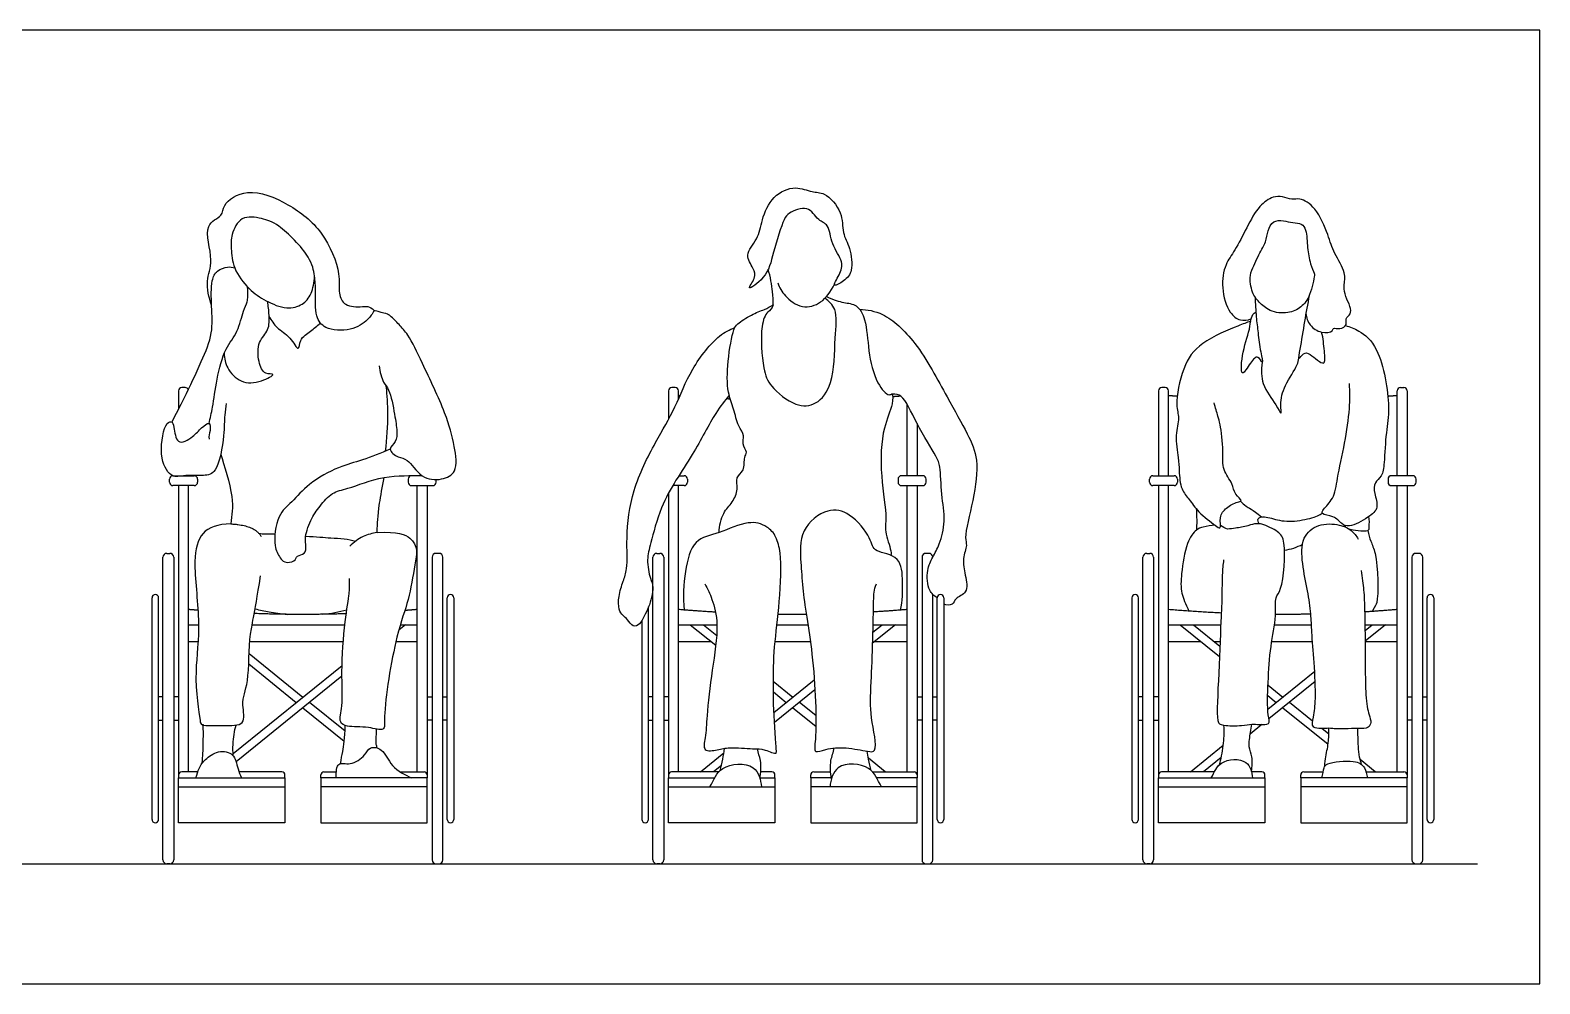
# Model space of a CAD drawing. Header units: millimetres. Extents: x 205.55 to 213.47, y 0.8 to 9.13.
# Drawn here: x 208.444 to 211.34, y 0.799 to 2.628 of the extents above; entities that cross this region are included whole.
import ezdxf

# ---------------------------------------------------------------- set-up
doc = ezdxf.new("R2010")
doc.units = ezdxf.units.MM
for name, color, linetype, true_color in [('AG-DIAGRAM', 7, 'Continuous', 0xfecc66), ('AG-PEOPLE', 7, 'Continuous', 0x66ccff), ('X-VPRT', 6, 'Continuous', 0xff00ff)]:
    doc.layers.add(name, color=color, linetype=linetype, true_color=true_color)

msp = doc.modelspace()

# ---------------------------------------------------------------- linework, layer by layer
at = {"layer": 'AG-DIAGRAM'}
msp.add_line((205.7258, 1.0294), (211.2202, 1.0294), dxfattribs=at)
at = {"layer": 'AG-PEOPLE'}
for p, q in [((210.1262, 1.7737), (210.1262, 1.9104)), ((210.1452, 1.8738), (210.1452, 1.7737)), ((208.7477, 1.7737), (208.7477, 1.7741)), ((208.7287, 1.7546), (208.7287, 1.1999)), ((208.7477, 1.2058), (208.7477, 1.7546)), ((209.1864, 1.2058), (209.1864, 1.7546)), ((209.2054, 1.7546), (209.2054, 1.1999)), ((209.6685, 1.7403), (209.6685, 1.1999)), ((209.6875, 1.2058), (209.6875, 1.7546)), ((210.1262, 1.2058), (210.1262, 1.7546)), ((210.1452, 1.7546), (210.1452, 1.1999)), ((210.6083, 1.7546), (210.6083, 1.1999)), ((210.6273, 1.2058), (210.6273, 1.7546)), ((211.066, 1.2058), (211.066, 1.7546)), ((211.085, 1.7546), (211.085, 1.1999)), ((210.9626, 1.6768), (210.9677, 1.6778)), ((209.7354, 1.4879), (209.7608, 1.4673)), ((210.0604, 1.4734), (210.0783, 1.4879)), ((210.6752, 1.4879), (210.726, 1.4468)), ((211.0043, 1.4767), (211.0181, 1.4879)), ((208.864, 1.4326), (208.967, 1.3492)), ((208.833, 1.2408), (209.0421, 1.4099)), ((210.8178, 1.3259), (210.9079, 1.3987)), ((209.8694, 1.3795), (209.9068, 1.3492)), ((209.8705, 1.3198), (209.948, 1.3825)), ((210.8184, 1.3721), (210.8466, 1.3492)), ((208.6986, 1.3493), (208.6903, 1.3493)), ((208.7287, 1.3493), (208.7193, 1.3493)), ((209.2054, 1.3493), (209.2148, 1.3493)), ((209.2355, 1.3493), (209.2438, 1.3493)), ((209.6384, 1.3493), (209.6301, 1.3493)), ((209.6685, 1.3493), (209.6591, 1.3493)), ((210.1452, 1.3493), (210.1546, 1.3493)), ((210.1753, 1.3493), (210.1836, 1.3493)), ((210.5782, 1.3493), (210.5699, 1.3493)), ((210.6083, 1.3493), (210.5989, 1.3493)), ((211.085, 1.3493), (211.0944, 1.3493)), ((211.1151, 1.3493), (211.1234, 1.3493)), ((208.6903, 1.3049), (208.6986, 1.3049)), ((208.7193, 1.3049), (208.7287, 1.3049)), ((209.2148, 1.3049), (209.2054, 1.3049)), ((209.2438, 1.3049), (209.2355, 1.3049)), ((209.6301, 1.3049), (209.6384, 1.3049)), ((209.6591, 1.3049), (209.6685, 1.3049)), ((210.1546, 1.3049), (210.1452, 1.3049)), ((210.1836, 1.3049), (210.1753, 1.3049)), ((210.5699, 1.3049), (210.5782, 1.3049)), ((210.5989, 1.3049), (210.6083, 1.3049)), ((211.0944, 1.3049), (211.085, 1.3049)), ((211.1234, 1.3049), (211.1151, 1.3049)), ((210.6694, 1.2058), (210.7324, 1.2568)), ((209.7296, 1.2058), (209.7746, 1.2422))]:
    msp.add_line(p, q, dxfattribs=at)
for points in [[(208.7477, 1.4879), (208.7663, 1.4879)], [(208.8697, 1.4879), (209.0475, 1.4879)], [(209.1637, 1.4879), (209.1511, 1.4777)], [(209.154, 1.4879), (209.1864, 1.4879)], [(209.6875, 1.4879), (209.7613, 1.4879)], [(209.7102, 1.4879), (209.759, 1.4484)], [(209.8763, 1.4879), (209.9357, 1.4879)], [(210.1035, 1.4879), (210.0598, 1.4525)], [(210.0608, 1.4879), (210.1262, 1.4879)], [(210.6273, 1.4879), (210.7276, 1.4879)], [(210.65, 1.4879), (210.7252, 1.427)], [(210.8307, 1.4879), (210.9016, 1.4879)], [(211.0041, 1.4879), (211.066, 1.4879)], [(211.0433, 1.4879), (211.0045, 1.4565)], [(208.7477, 1.456), (208.7657, 1.456)], [(208.8653, 1.456), (209.0445, 1.456)], [(209.1456, 1.456), (209.1864, 1.456)], [(209.6875, 1.456), (209.7495, 1.456)], [(209.8729, 1.456), (209.9404, 1.456)], [(210.0642, 1.456), (210.1262, 1.456)], [(210.6273, 1.456), (210.6893, 1.456)], [(210.7146, 1.456), (210.7263, 1.456)], [(210.8256, 1.456), (210.9036, 1.456)], [(211.004, 1.456), (211.066, 1.456)], [(208.8631, 1.4129), (208.9544, 1.339)], [(209.042, 1.3894), (208.8389, 1.2252)], [(209.9492, 1.3631), (209.8715, 1.3002)], [(210.9088, 1.3791), (210.8201, 1.3074)], [(209.048, 1.2837), (208.9797, 1.339)], [(209.8695, 1.359), (209.8942, 1.339)], [(209.951, 1.3135), (209.9195, 1.339)], [(210.8176, 1.3523), (210.834, 1.339)], [(210.9037, 1.303), (210.8593, 1.339)], [(208.967, 1.3288), (209.0465, 1.2645)], [(209.9068, 1.3288), (209.951, 1.2931)], [(210.8466, 1.3288), (210.9334, 1.2586)], [(210.8065, 1.2963), (210.7842, 1.2783)], [(210.935, 1.2777), (210.9215, 1.2887)], [(209.7697, 1.2179), (209.7549, 1.2058)], [(210.0841, 1.2058), (210.0518, 1.232)], [(210.7285, 1.2332), (210.6947, 1.2058)], [(211.0239, 1.2058), (210.9951, 1.2291)], [(209.8434, 1.194), (209.8725, 1.194), (209.8725, 1.1082), (209.6685, 1.1082), (209.6685, 1.194), (209.7568, 1.194)], [(209.9812, 1.194), (209.9412, 1.194), (209.9412, 1.1082), (210.1452, 1.1082), (210.1452, 1.194), (210.0677, 1.194)], [(208.7287, 1.1767), (208.9327, 1.1767)], [(209.2054, 1.1767), (209.0014, 1.1767)], [(209.6685, 1.1767), (209.8725, 1.1767)], [(210.1452, 1.1767), (209.9412, 1.1767)], [(210.6083, 1.1767), (210.8123, 1.1767)], [(211.085, 1.1767), (210.881, 1.1767)]]:
    msp.add_lwpolyline(points, dxfattribs=at)
for points in [[(208.9327, 1.194), (208.9327, 1.1082), (208.7287, 1.1082), (208.7287, 1.194)], [(209.0014, 1.194), (209.0014, 1.1082), (209.2054, 1.1082), (209.2054, 1.194)], [(210.8123, 1.194), (210.8123, 1.1082), (210.6083, 1.1082), (210.6083, 1.194)], [(210.881, 1.194), (210.881, 1.1082), (211.085, 1.1082), (211.085, 1.194)]]:
    msp.add_lwpolyline(points, close=True, dxfattribs=at)
for centre, radius, start, end in [((208.735, 1.9363), 0.00635, 90, 180), ((208.7414, 1.9363), 0.00635, 21.8432, 90), ((209.6748, 1.9363), 0.00635, 90, 180), ((209.6812, 1.9363), 0.00635, 0, 90), ((210.6146, 1.9363), 0.00635, 90, 180), ((210.621, 1.9363), 0.00635, 0, 90), ((211.0723, 1.9363), 0.00635, 90, 180), ((211.0787, 1.9363), 0.00635, 360, 90), ((208.7176, 1.7673), 0.00635, 90, 180), ((208.7588, 1.7673), 0.00635, 0, 90), ((209.1752, 1.7673), 0.00635, 90, 180), ((209.6986, 1.7673), 0.00635, 0, 90), ((210.115, 1.7673), 0.00635, 90, 180), ((210.1563, 1.7673), 0.00635, 360, 90), ((210.5972, 1.7673), 0.00635, 90, 180), ((210.6384, 1.7673), 0.00635, 0, 90), ((211.0548, 1.7673), 0.00635, 90, 180), ((211.0961, 1.7673), 0.00635, 360, 90), ((208.7176, 1.761), 0.00635, 180, 270), ((208.7588, 1.761), 0.00635, 270, 0), ((209.1752, 1.761), 0.00635, 180, 270), ((209.2165, 1.761), 0.00635, 270, 0), ((209.6986, 1.761), 0.00635, 270, 0), ((210.115, 1.761), 0.00635, 180, 270), ((210.1563, 1.761), 0.00635, 270, 0), ((210.5972, 1.761), 0.00635, 180, 270), ((210.6384, 1.761), 0.00635, 270, 0), ((211.0548, 1.761), 0.00635, 180, 270), ((211.0961, 1.761), 0.00635, 270, 0), ((208.7061, 1.6173), 0.00748, 90, 180), ((208.7118, 1.6173), 0.00748, 0, 90), ((209.2223, 1.6173), 0.00748, 90, 180), ((209.228, 1.6173), 0.00748, 0, 90), ((209.6459, 1.6173), 0.00748, 90, 180), ((209.6516, 1.6173), 0.00748, 0, 90), ((210.1621, 1.6173), 0.00748, 90, 180), ((210.1678, 1.6173), 0.00748, 0, 90), ((210.5857, 1.6173), 0.00748, 90, 180), ((210.5914, 1.6173), 0.00748, 0, 90), ((211.1019, 1.6173), 0.00748, 90, 180), ((211.1076, 1.6173), 0.00748, 0, 90), ((208.684, 1.5396), 0.00635, 90, 180), ((208.684, 1.5396), 0.00635, 0, 90), ((209.2501, 1.5396), 0.00635, 90, 180), ((209.2501, 1.5396), 0.00635, 0, 90), ((210.1899, 1.5396), 0.00635, 90, 180), ((210.1899, 1.5396), 0.00635, 0, 90), ((210.5636, 1.5396), 0.00635, 90, 180), ((210.5636, 1.5396), 0.00635, 0, 90), ((211.1297, 1.5396), 0.00635, 90, 180), ((211.1297, 1.5396), 0.00635, 0, 90), ((208.7346, 1.1999), 0.00593, 90, 180), ((208.9268, 1.1999), 0.00593, 0, 90), ((209.0073, 1.1999), 0.00593, 90, 180), ((209.1995, 1.1999), 0.00593, 0, 90), ((209.6744, 1.1999), 0.00593, 90, 180), ((209.8666, 1.1999), 0.00593, 0, 90), ((209.9471, 1.1999), 0.00593, 90, 180), ((210.1393, 1.1999), 0.00593, 0, 90), ((210.6142, 1.1999), 0.00593, 90, 180), ((210.8064, 1.1999), 0.00593, 0, 90), ((210.8869, 1.1999), 0.00593, 90, 180), ((211.0791, 1.1999), 0.00593, 0, 90), ((208.684, 1.1146), 0.00635, 180, 270), ((208.684, 1.1146), 0.00635, 270, 0), ((209.2501, 1.1146), 0.00635, 180, 270), ((209.2501, 1.1146), 0.00635, 270, 0), ((209.6238, 1.1146), 0.00635, 180, 270), ((209.6238, 1.1146), 0.00635, 270, 0), ((210.1899, 1.1146), 0.00635, 180, 270), ((210.1899, 1.1146), 0.00635, 270, 0), ((210.5636, 1.1146), 0.00635, 180, 270), ((210.5636, 1.1146), 0.00635, 270, 0), ((211.1297, 1.1146), 0.00635, 180, 270), ((211.1297, 1.1146), 0.00635, 270, 0), ((208.7061, 1.0369), 0.00748, 180, 270), ((208.7118, 1.0369), 0.00748, 270, 360), ((209.2223, 1.0369), 0.00748, 180, 270), ((209.228, 1.0369), 0.00748, 270, 0), ((209.6459, 1.0369), 0.00748, 180, 270), ((209.6516, 1.0369), 0.00748, 270, 360), ((210.1621, 1.0369), 0.00748, 180, 270), ((210.1678, 1.0369), 0.00748, 270, 0), ((210.5857, 1.0369), 0.00748, 180, 270), ((210.5914, 1.0369), 0.00748, 270, 360), ((211.1019, 1.0369), 0.00748, 180, 270), ((211.1076, 1.0369), 0.00748, 270, 0)]:
    msp.add_arc(centre, radius, start, end, dxfattribs=at)
for points, degree, knots in [([(208.7918, 2.1005), (208.7867, 2.1153), (208.779, 2.1486), (208.7985, 2.185), (208.7725, 2.2565), (208.8148, 2.2701), (208.812, 2.2957), (208.8637, 2.3291), (208.9422, 2.295), (209.0065, 2.2458), (209.0408, 2.1632), (209.0341, 2.1253), (209.0459, 2.0973), (209.0806, 2.0973), (209.0946, 2.0996), (209.1037, 2.0907)], 3, [0, 0, 0, 0, 0.406315, 0.786341, 1.261682, 1.594109, 1.861343, 2.280375, 2.813805, 3.356356, 3.900904, 4.262916, 4.556265, 4.892819, 5.137988, 5.137988, 5.137988, 5.137988]), ([(209.8237, 2.1338), (209.8252, 2.1319), (209.8592, 2.156), (209.868, 2.1992), (209.8888, 2.2656), (209.8982, 2.2772), (209.9372, 2.2951), (209.9541, 2.262), (209.9776, 2.256), (209.9793, 2.2162), (210.0049, 2.1851), (209.998, 2.1608), (209.9793, 2.1319), (210.0083, 2.1484), (210.0228, 2.1668), (210.0178, 2.211), (210.0004, 2.2392), (210.004, 2.2791), (209.9691, 2.3185), (209.9433, 2.3161), (209.9114, 2.3314), (209.8661, 2.3114), (209.8466, 2.2646), (209.8415, 2.2276), (209.8127, 2.1979), (209.8318, 2.1715), (209.8369, 2.1538), (209.8225, 2.1353), (209.8237, 2.1338)], 3, [0, 0, 0, 0, 0.32679, 0.742801, 1.206516, 1.435582, 1.770951, 2.088461, 2.348703, 2.691485, 3.048954, 3.326001, 3.595049, 3.818264, 4.102879, 4.471017, 4.799653, 5.154466, 5.545967, 5.827657, 6.154034, 6.535959, 6.93602, 7.289976, 7.629889, 7.928199, 8.179991, 8.438731, 8.438731, 8.438731, 8.438731]), ([(210.8908, 2.0846), (210.8918, 2.0768), (210.8973, 2.061), (210.9188, 2.0465), (210.9432, 2.0484), (210.9426, 2.0589), (210.9564, 2.0529), (210.9713, 2.0628), (210.9652, 2.0755), (210.9784, 2.0833), (210.9764, 2.0994), (210.9662, 2.1171), (210.9629, 2.1378), (210.9691, 2.1642), (210.9436, 2.2004), (210.9339, 2.2357), (210.9127, 2.2868), (210.8806, 2.3076), (210.8641, 2.3018), (210.8457, 2.3096), (210.827, 2.3096), (210.7993, 2.2908), (210.7773, 2.2495), (210.7557, 2.2061), (210.7349, 2.1792), (210.7273, 2.1338), (210.7421, 2.0863), (210.7639, 2.0696), (210.7791, 2.0719), (210.7855, 2.0743)], 3, [0, 0, 0, 0, 0.277113, 0.567344, 0.825912, 0.961913, 1.157789, 1.377633, 1.564013, 1.764329, 1.98046, 2.240505, 2.498679, 2.787192, 3.154954, 3.51103, 3.936206, 4.271037, 4.49668, 4.743665, 4.98478, 5.303373, 5.699416, 6.098352, 6.428458, 6.811114, 7.21045, 7.493739, 7.752088, 7.752088, 7.752088, 7.752088]), ([(209.1037, 2.0907), (209.1004, 2.0842), (209.0919, 2.0712), (209.0591, 2.0495), (209.0089, 2.0535), (208.9896, 2.079), (208.9921, 2.1266), (208.99, 2.1575), (208.9821, 2.1956), (208.922, 2.256), (208.8901, 2.2673), (208.8469, 2.2741), (208.829, 2.2359), (208.8293, 2.2089), (208.8326, 2.1701), (208.8626, 2.1305), (208.8953, 2.1087), (208.9349, 2.0913), (208.9675, 2.1009), (208.9834, 2.1191), (208.989, 2.1445), (208.9894, 2.1565)], 3, [5.137988, 5.137988, 5.137988, 5.137988, 5.406199, 5.758619, 6.149624, 6.45331, 6.841668, 7.160279, 7.512985, 8.031211, 8.376028, 8.723149, 9.064038, 9.365011, 9.715562, 10.112564, 10.476161, 10.845271, 11.162293, 11.458148, 11.724264, 11.724264, 11.724264, 11.724264]), ([(210.791, 2.1763), (210.7884, 2.1707), (210.7816, 2.158), (210.7868, 2.1242), (210.8006, 2.1064), (210.8213, 2.0877), (210.8566, 2.0832), (210.8834, 2.0964), (210.8997, 2.1183), (210.9081, 2.1577), (210.9071, 2.1619), (210.8982, 2.182), (210.8935, 2.2101), (210.8928, 2.2442), (210.8833, 2.2579), (210.8655, 2.2583), (210.8485, 2.2632), (210.8269, 2.2637), (210.8173, 2.2424), (210.8152, 2.2218), (210.7985, 2.1944), (210.7935, 2.1819), (210.791, 2.1763)], 3, [0, 0, 0, 0, 0.255614, 0.580848, 0.852711, 1.148801, 1.482145, 1.784044, 2.092307, 2.443048, 2.563397, 2.8165, 3.136348, 3.468471, 3.684602, 3.915002, 4.161892, 4.411084, 4.66766, 4.934438, 5.254704, 5.508824, 5.508824, 5.508824, 5.508824]), ([(208.7156, 1.8763), (208.7239, 1.8919), (208.7402, 1.9229), (208.7724, 1.9921), (208.7953, 2.0461), (208.7915, 2.0972), (208.7906, 2.1467), (208.8008, 2.1675), (208.8226, 2.1755), (208.832, 2.1735), (208.8364, 2.1721)], 3, [0, 0, 0, 0, 0.417016, 0.916726, 1.353786, 1.764365, 2.16361, 2.427146, 2.689145, 2.902414, 2.902414, 2.902414, 2.902414]), ([(209.8689, 2.1012), (209.869, 2.1097), (209.8687, 2.1267), (209.8637, 2.1555), (209.8596, 2.1695)], 3, [0, 0, 0, 0, 0.2886796, 0.6672643, 0.6672643, 0.6672643, 0.6672643]), ([(209.8782, 2.1433), (209.8812, 2.1344), (209.8899, 2.1175), (209.9253, 2.0919), (209.9639, 2.1042), (209.9791, 2.1262), (209.9868, 2.1411)], 3, [0, 0, 0, 0, 0.302632, 0.647093, 0.996657, 1.383751, 1.383751, 1.383751, 1.383751]), ([(208.787, 1.8737), (208.7894, 1.8842), (208.7946, 1.9058), (208.8014, 1.9591), (208.8163, 2.0176), (208.8432, 2.0481), (208.8516, 2.089), (208.8611, 2.1064), (208.862, 2.1195), (208.861, 2.1356)], 3, [0, 0, 0, 0, 0.325248, 0.746639, 1.190406, 1.55545, 1.916959, 2.171538, 2.416843, 2.416843, 2.416843, 2.416843]), ([(209.8689, 2.1012), (209.8674, 2.0938), (209.856, 2.0875), (209.8436, 2.0593), (209.8487, 1.9782), (209.862, 1.945), (209.9103, 1.9048), (209.954, 1.9082), (209.9871, 1.952), (209.9862, 2.0357), (209.9939, 2.093), (209.976, 2.1082), (209.9685, 2.1141)], 3, [0.702285, 0.702285, 0.702285, 0.702285, 0.91796, 1.238284, 1.759942, 2.121133, 2.565933, 2.927925, 3.335308, 3.877322, 4.311494, 4.624986, 4.624986, 4.624986, 4.624986]), ([(209.9715, 2.1174), (209.9859, 2.1104), (210.0049, 2.1051), (210.0308, 2.1027), (210.0485, 2.0712), (210.051, 2.0125), (210.064, 1.9543), (210.0897, 1.9247), (210.0991, 1.9339), (210.0989, 1.9061), (210.077, 1.8636), (210.0735, 1.7755), (210.0886, 1.6934), (210.0815, 1.6716), (210.094, 1.6357), (210.0957, 1.6235), (210.0949, 1.6207)], 3, [0, 0, 0, 0, 0.29818, 0.594068, 0.925905, 1.385153, 1.860101, 2.192959, 2.331704, 2.590668, 3.004521, 3.576625, 4.109894, 4.392608, 4.757902, 4.95461, 4.95461, 4.95461, 4.95461]), ([(210.7935, 2.1163), (210.7939, 2.1037), (210.7953, 2.0784), (210.7993, 2.0472), (210.8027, 2.0153), (210.8105, 1.9832), (210.7985, 2.0071), (210.7847, 1.9914), (210.764, 1.9557), (210.7694, 2.0187), (210.7857, 2.0555), (210.7854, 2.0829), (210.795, 2.0871)], 3, [0, 0, 0, 0, 0.366045, 0.698181, 1.059063, 1.321994, 1.529126, 1.776814, 2.045406, 2.399228, 2.81688, 3.123036, 3.123036, 3.123036, 3.123036]), ([(210.8973, 2.1195), (210.8942, 2.1029), (210.888, 2.0703), (210.8808, 2.0219), (210.8745, 1.9919), (210.8866, 2.0108), (210.8994, 2.0085), (210.9307, 1.9779), (210.9255, 2.0166), (210.9244, 2.0372), (210.9211, 2.0491)], 3, [0, 0, 0, 0, 0.408264, 0.827817, 1.069467, 1.270039, 1.475444, 1.790632, 2.06458, 2.412459, 2.412459, 2.412459, 2.412459]), ([(208.8162, 2.0079), (208.8164, 1.9985), (208.82, 1.9792), (208.8474, 1.9498), (208.8846, 1.9514), (208.9188, 1.9708), (208.8913, 1.9668), (208.8809, 1.9929), (208.8793, 2.0309), (208.9033, 2.0523), (208.9024, 2.0818), (208.901, 2.0994), (208.899, 2.1081)], 3, [0, 0, 0, 0, 0.304829, 0.648518, 1.005986, 1.291884, 1.50301, 1.792666, 2.139846, 2.450118, 2.749969, 3.046834, 3.046834, 3.046834, 3.046834]), ([(209.1136, 1.9841), (209.1145, 1.9735), (209.1203, 1.9514), (209.1341, 1.9394), (209.1432, 1.8906), (209.1479, 1.8601), (209.1476, 1.8389), (209.1274, 1.8245), (209.1505, 1.8072), (209.1692, 1.8072), (209.1927, 1.7671), (209.2328, 1.7641), (209.2652, 1.7802), (209.2575, 1.8341), (209.2416, 1.8951), (209.1972, 1.9866), (209.171, 2.0432), (209.1505, 2.0641), (209.1365, 2.0801), (209.1266, 2.0852), (209.1034, 2.0902)], 3, [0, 0, 0, 0, 0.323971, 0.568349, 0.964074, 1.292776, 1.545583, 1.788002, 2.049806, 2.29614, 2.664258, 3.014895, 3.325177, 3.716649, 4.184637, 4.767892, 5.215487, 5.522819, 5.863698, 6.099423, 6.099423, 6.099423, 6.099423]), ([(209.7653, 1.665), (209.7657, 1.6775), (209.7714, 1.7031), (209.7915, 1.7218), (209.8029, 1.7473), (209.7956, 1.7709), (209.8156, 1.7824), (209.8121, 1.8094), (209.8209, 1.8182), (209.808, 1.8348), (209.8158, 1.8512), (209.8006, 1.8693), (209.7941, 1.9027), (209.7802, 1.9342), (209.7808, 1.9917), (209.7917, 2.0537), (209.8005, 2.0652), (209.8272, 2.0834), (209.8522, 2.0917), (209.8635, 2.0982), (209.8689, 2.1012)], 3, [0, 0, 0, 0, 0.35083, 0.649913, 0.944799, 1.208186, 1.457327, 1.740449, 1.92344, 2.161385, 2.387627, 2.651842, 2.983482, 3.316032, 3.759025, 4.205608, 4.419025, 4.737063, 5.035935, 5.283929, 5.283929, 5.283929, 5.283929]), ([(210.0347, 2.0929), (210.0499, 2.0919), (210.0832, 2.0875), (210.1475, 2.029), (210.2012, 1.926), (210.2417, 1.856), (210.2646, 1.8031), (210.2543, 1.7291), (210.2345, 1.6561), (210.2422, 1.6407), (210.231, 1.6134), (210.2375, 1.5843), (210.2445, 1.5479), (210.2177, 1.5402), (210.2147, 1.524), (210.2012, 1.5252), (210.1963, 1.527)], 3, [0, 0, 0, 0, 0.386459, 0.908104, 1.534414, 2.049269, 2.469564, 2.972496, 3.460243, 3.682714, 3.974954, 4.298728, 4.621592, 4.891319, 5.099462, 5.327983, 5.327983, 5.327983, 5.327983]), ([(208.9023, 2.0791), (208.9067, 2.0715), (208.9165, 2.0554), (208.9422, 2.0425), (208.9603, 2.008), (208.9603, 2.0373), (208.9827, 2.0501), (208.9941, 2.0614), (209.0005, 2.0664)], 3, [0, 0, 0, 0, 0.293854, 0.615812, 0.903861, 1.131792, 1.422598, 1.705398, 1.705398, 1.705398, 1.705398]), ([(209.7847, 1.9279), (209.7756, 1.9168), (209.7559, 1.8925), (209.7134, 1.8068), (209.6565, 1.7316), (209.6341, 1.6432), (209.6258, 1.6133), (209.6324, 1.5764), (209.6418, 1.5605), (209.6311, 1.521), (209.6218, 1.5052), (209.6148, 1.4885), (209.5993, 1.4821), (209.5905, 1.4984), (209.5807, 1.5048), (209.5718, 1.5176), (209.5722, 1.5428), (209.5813, 1.5718), (209.5907, 1.5962), (209.5865, 1.6578), (209.5971, 1.7474), (209.6422, 1.8373), (209.683, 1.9046), (209.7092, 1.9779), (209.7631, 2.0441), (209.7853, 2.0534), (209.7957, 2.0579)], 3, [0, 0, 0, 0, 0.376653, 0.940928, 1.605577, 2.008104, 2.319618, 2.659747, 2.907487, 3.26125, 3.515934, 3.752954, 3.95661, 4.183958, 4.382453, 4.59743, 4.881774, 5.195836, 5.483083, 5.922228, 6.47247, 7.046216, 7.552345, 8.063918, 8.58101, 8.914903, 8.914903, 8.914903, 8.914903]), ([(210.785, 2.0701), (210.7768, 2.0672), (210.7608, 2.0608), (210.6866, 2.0309), (210.6542, 1.9844), (210.6389, 1.9095), (210.6499, 1.8847), (210.6388, 1.8509), (210.6471, 1.8082), (210.6476, 1.7835), (210.6502, 1.7468), (210.668, 1.7281), (210.6837, 1.7032), (210.7151, 1.6803), (210.7293, 1.6688), (210.7239, 1.6958), (210.7374, 1.7127), (210.7575, 1.7234), (210.7714, 1.725), (210.7527, 1.7388), (210.7514, 1.7588), (210.7291, 1.7857), (210.7338, 1.8199), (210.7271, 1.8718), (210.7222, 1.8872), (210.7174, 1.9048), (210.7149, 1.9131)], 3, [0, 0, 0, 0, 0.292906, 0.790539, 1.232177, 1.685966, 1.97373, 2.305866, 2.679438, 2.972631, 3.308839, 3.593432, 3.907074, 4.2737, 4.453709, 4.704528, 4.973619, 5.251848, 5.412542, 5.641752, 5.903226, 6.22447, 6.565506, 6.973613, 7.211274, 7.503514, 7.503514, 7.503514, 7.503514]), ([(210.967, 2.0617), (210.9759, 2.0593), (210.9945, 2.0516), (211.0353, 2.0197), (211.0539, 1.9029), (211.0441, 1.8592), (211.0416, 1.8002), (211.0382, 1.7726), (211.0212, 1.7612), (211.0217, 1.7393), (211.0321, 1.7114), (211.0105, 1.693), (210.9755, 1.6738), (210.9587, 1.6806), (210.9458, 1.6979), (210.9191, 1.6984), (210.9249, 1.7111), (210.9462, 1.73), (210.951, 1.7706), (210.9662, 1.8363), (210.9757, 1.9017), (210.9753, 1.9344), (210.9745, 1.9504)], 3, [0, 0, 0, 0, 0.302088, 0.702726, 1.286402, 1.687719, 2.120573, 2.414822, 2.6527, 2.910707, 3.206911, 3.498184, 3.854528, 4.080724, 4.34522, 4.607797, 4.770828, 5.068586, 5.429939, 5.905287, 6.373086, 6.769942, 6.769942, 6.769942, 6.769942]), ([(210.8073, 1.9916), (210.8044, 1.9756), (210.8063, 1.9446), (210.8321, 1.9139), (210.8455, 1.8858), (210.8412, 1.9138), (210.8481, 1.9457), (210.8759, 1.9848), (210.8766, 1.9946), (210.8775, 1.9989)], 3, [0, 0, 0, 0, 0.318548, 0.734682, 1.001725, 1.250168, 1.623162, 2.007004, 2.232667, 2.232667, 2.232667, 2.232667]), ([(209.1254, 1.8206), (209.1286, 1.8442), (209.1313, 1.8918), (209.129, 1.9275), (209.1271, 1.9452)], 3, [0, 0, 0, 0, 0.483744, 0.9025511, 0.9025511, 0.9025511, 0.9025511]), ([(208.8199, 1.9122), (208.8189, 1.9048), (208.8164, 1.8885), (208.8164, 1.8514), (208.805, 1.7799), (208.7768, 1.7723), (208.7383, 1.7756), (208.7155, 1.7682), (208.6893, 1.805), (208.7005, 1.8721), (208.7108, 1.8778), (208.7174, 1.8763), (208.7201, 1.8698), (208.724, 1.8281), (208.7585, 1.849), (208.7702, 1.8641), (208.7898, 1.8797), (208.7897, 1.8582), (208.7862, 1.8497), (208.787, 1.8438)], 3, [-3.008742, -3.008742, -3.008742, -3.008742, -2.737089, -2.376779, -1.905992, -1.62113, -1.267492, -1.007284, -0.651471, -0.222933, 0, 0, 0.229773, 0.499074, 0.806805, 1.089106, 1.320476, 1.536021, 1.77759, 1.77759, 1.77759, 1.77759]), ([(210.1836, 1.5396), (210.1779, 1.5434), (210.1656, 1.5522), (210.1625, 1.5933), (210.1752, 1.6174), (210.1895, 1.6429), (210.2007, 1.6882), (210.1909, 1.7363), (210.1907, 1.7912), (210.1814, 1.8118), (210.1441, 1.8718), (210.1194, 1.9287), (210.1054, 1.9303), (210.0963, 1.9302)], 3, [0, 0, 0, 0, 0.268187, 0.633139, 0.942486, 1.260265, 1.656911, 2.083981, 2.511754, 2.792543, 3.296308, 3.759441, 3.97186, 3.97186, 3.97186, 3.97186]), ([(209.1346, 1.8244), (209.117, 1.8172), (209.0811, 1.8028), (209.0354, 1.7915), (208.978, 1.76), (208.9468, 1.7229), (208.9167, 1.6992), (208.9095, 1.6383), (208.9192, 1.6234), (208.9237, 1.6162)], 3, [-2.75232, -2.75232, -2.75232, -2.75232, -2.320022, -1.922714, -1.463928, -1.067717, -0.716705, -0.288618, 0, 0, 0, 0]), ([(208.8094, 1.8145), (208.8157, 1.795), (208.8373, 1.7268), (208.8306, 1.6985), (208.829, 1.6812)], 3, [0.2648376, 0.2648376, 0.2648376, 0.2648376, 0.6949972, 1.0733414, 1.0733414, 1.0733414, 1.0733414]), ([(208.9237, 1.6162), (208.9258, 1.613), (208.9309, 1.606), (208.9522, 1.6078), (208.9549, 1.6216), (208.9723, 1.6219), (208.9736, 1.6404), (208.9697, 1.6531), (208.981, 1.69), (208.999, 1.7149), (209.0226, 1.743), (209.0556, 1.7481), (209.1191, 1.7753), (209.1751, 1.7738), (209.1959, 1.7737)], 3, [0, 0, 0, 0, 0.205404, 0.457946, 0.661683, 0.88288, 1.114443, 1.337644, 1.699384, 2.045139, 2.393267, 2.731343, 3.242922, 3.722271, 3.722271, 3.722271, 3.722271]), ([(209.1094, 1.6647), (209.1104, 1.6848), (209.11, 1.6971), (209.1194, 1.7521), (209.1229, 1.7701)], 3, [4.0188583, 4.0188583, 4.0188583, 4.0188583, 4.3761522, 4.5492804, 4.5492804, 4.5492804, 4.5492804]), ([(210.1132, 1.5159), (210.1175, 1.5334), (210.1178, 1.5678), (210.1153, 1.6214), (210.0581, 1.6271), (210.0603, 1.6508), (210.0188, 1.7032), (209.9725, 1.7132), (209.918, 1.6714), (209.9221, 1.6067), (209.9244, 1.5775), (209.9286, 1.5267), (209.9484, 1.4303), (209.9534, 1.277), (209.9459, 1.2395), (209.9724, 1.2511), (210.0085, 1.2537), (210.048, 1.245), (210.072, 1.2422), (210.0532, 1.3183), (210.0579, 1.3724), (210.062, 1.5296), (210.0621, 1.5545), (210.0673, 1.5664)], 3, [-3.709454, -3.709454, -3.709454, -3.709454, -3.280499, -2.890429, -2.484039, -2.067327, -1.601785, -1.223644, -0.774762, -0.319648, 0.069687, 0.069687, 0.704652, 1.450358, 1.732504, 1.989155, 2.354303, 2.731282, 2.948112, 3.406949, 3.893671, 4.618252, 4.920149, 4.920149, 4.920149, 4.920149]), ([(210.6806, 1.7101), (210.6815, 1.6998), (210.6816, 1.679), (210.6811, 1.6726), (210.6809, 1.6694)], 3, [0, 0, 0, 0, 0.3192894, 0.4975841, 0.4975841, 0.4975841, 0.4975841]), ([(210.7655, 1.7248), (210.7687, 1.7213), (210.7752, 1.7147), (210.7878, 1.7095), (210.8058, 1.6945)], 3, [0, 0, 0, 0, 0.3790857, 0.8096926, 0.8096926, 0.8096926, 0.8096926]), ([(208.829, 1.6812), (208.7776, 1.6803), (208.75, 1.6418), (208.7723, 1.4884), (208.7557, 1.379), (208.7697, 1.3132), (208.7709, 1.2927), (208.8142, 1.2962), (208.8601, 1.2925), (208.8469, 1.3451), (208.8645, 1.3681), (208.8628, 1.4693), (208.8731, 1.5001), (208.8859, 1.5814)], 3, [0, 0, 0, 0, 0.844498, 1.40662, 2.008137, 2.920403, 3.134645, 3.49636, 3.843671, 4.20057, 4.741538, 5.323409, 5.712867, 5.712867, 5.712867, 5.712867]), ([(209.8728, 1.2803), (209.8706, 1.3096), (209.8687, 1.3684), (209.8705, 1.4463), (209.8822, 1.5293), (209.8859, 1.6247), (209.8781, 1.646), (209.8705, 1.664), (209.8546, 1.6801), (209.8198, 1.6885), (209.7662, 1.6625), (209.7143, 1.6532), (209.6987, 1.5879), (209.6952, 1.5405), (209.6986, 1.5161)], 3, [4.107222, 4.107222, 4.107222, 4.107222, 4.64531, 5.147349, 5.684078, 6.234597, 6.559434, 6.559434, 6.79773, 7.144169, 7.583072, 7.979167, 8.420371, 8.913225, 8.913225, 8.913225, 8.913225]), ([(210.733, 1.6122), (210.7319, 1.6026), (210.7298, 1.5843), (210.73, 1.5297), (210.7278, 1.502), (210.7245, 1.3983), (210.7188, 1.3062), (210.7249, 1.2976), (210.7343, 1.2938), (210.7682, 1.2939), (210.7869, 1.2975), (210.801, 1.2965), (210.8242, 1.2954), (210.816, 1.318), (210.8186, 1.3797), (210.822, 1.4448), (210.835, 1.5023), (210.8303, 1.5414), (210.8475, 1.5548), (210.8537, 1.6465), (210.8395, 1.667), (210.8061, 1.6824), (210.7932, 1.6824), (210.7798, 1.6776)], 3, [0, 0, 0, 0, 0.312588, 0.72744, 1.039631, 1.641148, 2.191331, 2.346164, 2.519617, 2.856597, 3.112718, 3.336944, 3.577275, 3.810429, 4.267657, 4.748177, 5.195887, 5.534717, 5.795196, 6.333838, 6.624617, 6.959465, 7.221149, 7.221149, 7.221149, 7.221149]), ([(210.8014, 1.6815), (210.7999, 1.6843), (210.7963, 1.6932), (210.8139, 1.6967), (210.8406, 1.6857), (210.8783, 1.6859), (210.913, 1.6957), (210.9194, 1.6999), (210.9225, 1.7018)], 3, [0, 0, 0, 0, 0.179736, 0.383789, 0.692961, 1.052655, 1.390097, 1.577348, 1.577348, 1.577348, 1.577348]), ([(210.9967, 1.5916), (210.999, 1.5793), (211.0021, 1.5539), (211.0029, 1.5341), (211.0052, 1.467), (211.0039, 1.3564), (211.0106, 1.3171), (211.0174, 1.301), (211.0107, 1.2883), (210.9905, 1.2893), (210.9441, 1.2872), (210.937, 1.2903), (210.8989, 1.2855), (210.9065, 1.3136), (210.9104, 1.3474), (210.9074, 1.4151), (210.9018, 1.4727), (210.9011, 1.5088), (210.8944, 1.5538), (210.8833, 1.6037), (210.8814, 1.6555), (210.9138, 1.6829), (210.955, 1.6811), (210.9783, 1.6704), (210.9879, 1.6582), (210.9914, 1.6519)], 3, [0, 0, 0, 0, 0.349759, 0.602122, 1.067608, 1.683488, 2.040058, 2.26375, 2.450177, 2.70714, 3.091059, 3.275871, 3.584165, 3.835891, 4.17865, 4.653632, 5.091866, 5.432837, 5.814468, 6.231811, 6.630918, 6.979489, 7.338199, 7.624641, 7.89146, 7.89146, 7.89146, 7.89146]), ([(210.9734, 1.6716), (210.9792, 1.6703), (210.9896, 1.6691), (211.0122, 1.6659), (211.0123, 1.6758), (211.013, 1.6886), (211.0119, 1.6954)], 3, [0, 0, 0, 0, 0.2417918, 0.4917769, 0.6535855, 0.870237, 0.870237, 0.870237, 0.870237]), ([(208.9723, 1.6575), (208.9935, 1.6569), (209.0246, 1.6535), (209.0552, 1.6528), (209.0681, 1.6481)], 3, [2.4310199, 2.4310199, 2.4310199, 2.4310199, 2.7788451, 3.2192756, 3.2192756, 3.2192756, 3.2192756]), ([(209.1094, 1.6647), (209.1496, 1.6668), (209.1909, 1.6496), (209.1812, 1.6011), (209.1705, 1.5324), (209.1443, 1.469), (209.1201, 1.3183), (209.1263, 1.2818), (209.0912, 1.2933), (209.0535, 1.2908), (209.0348, 1.3005), (209.0446, 1.3357), (209.04, 1.3996), (209.0467, 1.492), (209.056, 1.5457), (209.0566, 1.5569), (209.0567, 1.57), (209.0563, 1.5762)], 3, [0.65625, 0.65625, 0.65625, 0.65625, 0.864143, 1.270298, 1.741897, 2.240047, 2.950022, 3.234012, 3.536313, 3.900173, 4.125383, 4.440824, 4.904123, 5.475786, 5.9316, 6.121039, 6.367951, 6.367951, 6.367951, 6.367951]), ([(209.1094, 1.6647), (209.1002, 1.6634), (209.0818, 1.6584), (209.0645, 1.646), (209.0571, 1.6386)], 3, [0, 0, 0, 0, 0.3029757, 0.6234272, 0.6234272, 0.6234272, 0.6234272]), ([(210.717, 1.6786), (210.7093, 1.6785), (210.694, 1.6752), (210.6792, 1.6709), (210.6598, 1.6435), (210.6518, 1.5865), (210.65, 1.5486), (210.6604, 1.5283), (210.6664, 1.5139)], 3, [0, 0, 0, 0, 0.275283, 0.493212, 0.810464, 1.248929, 1.602721, 1.923727, 1.923727, 1.923727, 1.923727]), ([(210.7798, 1.6776), (210.772, 1.6757), (210.756, 1.6728), (210.7458, 1.6717), (210.7407, 1.6713)], 3, [7.2211494, 7.2211494, 7.2211494, 7.2211494, 7.5037525, 7.7276824, 7.7276824, 7.7276824, 7.7276824]), ([(211.01, 1.6686), (211.0114, 1.6607), (211.0153, 1.6465), (211.029, 1.6198), (211.0306, 1.532), (211.0247, 1.5248), (211.0182, 1.5134)], 3, [0.278867, 0.278867, 0.278867, 0.278867, 0.541537, 0.842864, 1.5767, 1.768913, 1.768913, 1.768913, 1.768913]), ([(210.8499, 1.6307), (210.856, 1.6316), (210.8679, 1.6345), (210.8791, 1.6393), (210.8845, 1.6421)], 3, [0, 0, 0, 0, 0.2451016, 0.4895452, 0.4895452, 0.4895452, 0.4895452]), ([(209.7382, 1.566), (209.7436, 1.5566), (209.753, 1.5359), (209.7662, 1.4856), (209.7514, 1.4014), (209.7417, 1.3153), (209.7402, 1.2744), (209.7327, 1.2432), (209.7642, 1.2479), (209.7853, 1.2538), (209.8307, 1.2489), (209.851, 1.2508), (209.8787, 1.2359), (209.8747, 1.2481), (209.8728, 1.2803)], 3, [0, 0, 0, 0, 0.326197, 0.729158, 1.265167, 1.801888, 2.176419, 2.447069, 2.719839, 3.007043, 3.383525, 3.665075, 3.932198, 4.107222, 4.107222, 4.107222, 4.107222]), ([(209.0502, 1.5089), (209.0086, 1.5076), (208.967, 1.5076), (208.9203, 1.5076), (208.8735, 1.5093)], 2, [3.2558505, 3.2558505, 3.2558505, 3.5286452, 3.5286452, 3.8355126, 3.8355126, 3.8355126]), ([(208.8754, 1.5181), (208.8844, 1.5162), (208.9036, 1.5127), (208.9237, 1.5089), (208.938, 1.5077)], 3, [0, 0, 0, 0, 0.3014823, 0.6439959, 0.6439959, 0.6439959, 0.6439959]), ([(209.9327, 1.5077), (209.9198, 1.5076), (209.9068, 1.5076), (209.8927, 1.5076), (209.8785, 1.5077)], 2, [3.4439499, 3.4439499, 3.4439499, 3.5286452, 3.5286452, 3.6217065, 3.6217065, 3.6217065]), ([(210.9004, 1.5081), (210.8735, 1.5076), (210.8466, 1.5076), (210.8395, 1.5076), (210.8324, 1.5076)], 2, [3.3524384, 3.3524384, 3.3524384, 3.5286452, 3.5286452, 3.5752177, 3.5752177, 3.5752177]), ([(208.7741, 1.2229), (208.7751, 1.2352), (208.7762, 1.2599), (208.7762, 1.2846), (208.7759, 1.2969)], 3, [0, 0, 0, 0, 0.3489871, 0.6972149, 0.6972149, 0.6972149, 0.6972149]), ([(208.8333, 1.2368), (208.8323, 1.2502), (208.8342, 1.2772), (208.8373, 1.2894), (208.839, 1.2955)], 3, [0, 0, 0, 0, 0.3635058, 0.612027, 0.612027, 0.612027, 0.612027]), ([(209.0391, 1.2214), (209.0408, 1.2305), (209.044, 1.2462), (209.0478, 1.2695), (209.0484, 1.2945)], 3, [0, 0, 0, 0, 0.3011056, 0.728218, 0.728218, 0.728218, 0.728218]), ([(209.1091, 1.2516), (209.1084, 1.2581), (209.1074, 1.2542), (209.1077, 1.2767), (209.1083, 1.2878)], 3, [0.0354222, 0.0354222, 0.0354222, 0.0354222, 0.313307, 0.5907224, 0.5907224, 0.5907224, 0.5907224]), ([(210.7254, 1.2196), (210.7265, 1.2248), (210.7309, 1.2422), (210.7346, 1.2741), (210.7342, 1.2881), (210.7338, 1.2951)], 3, [0.3656126, 0.3656126, 0.3656126, 0.3656126, 0.5382946, 0.8906836, 1.152207, 1.152207, 1.152207, 1.152207]), ([(210.7865, 1.2065), (210.7878, 1.2155), (210.7892, 1.2354), (210.7799, 1.253), (210.7848, 1.2814), (210.7862, 1.2916), (210.7872, 1.2969)], 3, [0.279344, 0.279344, 0.279344, 0.279344, 0.577816, 0.834491, 1.132924, 1.362166, 1.362166, 1.362166, 1.362166]), ([(210.9271, 1.2163), (210.9272, 1.2302), (210.9331, 1.2497), (210.9353, 1.2773), (210.9351, 1.2853), (210.935, 1.2892)], 3, [0.3429079, 0.3429079, 0.3429079, 0.3429079, 0.6794889, 1.0125672, 1.2275853, 1.2275853, 1.2275853, 1.2275853]), ([(210.9977, 1.22), (210.9964, 1.2243), (210.9914, 1.2409), (210.9911, 1.2724), (210.9904, 1.2833), (210.9903, 1.2887)], 3, [0.3612643, 0.3612643, 0.3612643, 0.3612643, 0.5002122, 0.8559158, 1.0869815, 1.0869815, 1.0869815, 1.0869815]), ([(208.7618, 1.194), (208.7638, 1.2009), (208.7693, 1.217), (208.7788, 1.2297), (208.8037, 1.2481), (208.8373, 1.2417), (208.84, 1.2172), (208.8466, 1.1999), (208.849, 1.194)], 3, [0.556672, 0.556672, 0.556672, 0.556672, 0.724935, 0.987358, 1.295368, 1.596341, 1.903319, 2.060692, 2.060692, 2.060692, 2.060692]), ([(209.0306, 1.194), (209.0309, 1.2063), (209.0318, 1.2266), (209.0592, 1.2166), (209.0867, 1.2364), (209.0919, 1.2492), (209.0969, 1.2514), (209.1023, 1.2538), (209.1226, 1.2504), (209.1344, 1.2149), (209.1638, 1.1993), (209.1754, 1.194)], 3, [3.420231, 3.420231, 3.420231, 3.420231, 3.697548, 3.962828, 4.28762, 4.529764, 4.529764, 4.529764, 4.791616, 5.137278, 5.50324, 5.50324, 5.50324, 5.50324]), ([(209.7676, 1.2086), (209.769, 1.2151), (209.7724, 1.2285), (209.7749, 1.2438), (209.7758, 1.2507)], 3, [0.3656126, 0.3656126, 0.3656126, 0.3656126, 0.5382946, 0.6893626, 0.6893626, 0.6893626, 0.6893626]), ([(209.8439, 1.1923), (209.8454, 1.2035), (209.8471, 1.2276), (209.8401, 1.2418), (209.839, 1.2498)], 3, [0.2793445, 0.2793445, 0.2793445, 0.2793445, 0.5778159, 0.8179985, 0.8179985, 0.8179985, 0.8179985]), ([(209.9807, 1.1923), (209.9792, 1.2035), (209.9774, 1.2284), (209.9849, 1.2426), (209.9858, 1.2515)], 3, [0.2793445, 0.2793445, 0.2793445, 0.2793445, 0.5778159, 0.8344827, 0.8344827, 0.8344827, 0.8344827]), ([(210.0569, 1.2086), (210.0555, 1.2151), (210.0526, 1.2269), (210.0503, 1.24), (210.0495, 1.2452)], 3, [0.3656126, 0.3656126, 0.3656126, 0.3656126, 0.5382946, 0.6493915, 0.6493915, 0.6493915, 0.6493915]), ([(209.7475, 1.1767), (209.756, 1.191), (209.7644, 1.22), (209.8356, 1.2263), (209.8455, 1.1906), (209.8464, 1.1767)], 3, [0.662239, 0.662239, 0.662239, 0.662239, 0.996263, 1.397547, 1.685409, 1.685409, 1.685409, 1.685409]), ([(210.0771, 1.1767), (210.0686, 1.191), (210.0602, 1.22), (209.989, 1.2263), (209.9791, 1.1906), (209.9782, 1.1767)], 3, [0.662239, 0.662239, 0.662239, 0.662239, 0.996263, 1.397547, 1.685409, 1.685409, 1.685409, 1.685409]), ([(210.7092, 1.194), (210.7161, 1.2055), (210.7228, 1.2287), (210.7799, 1.2337), (210.7878, 1.2051), (210.7885, 1.194)], 3, [0.662239, 0.662239, 0.662239, 0.662239, 0.996263, 1.397547, 1.685409, 1.685409, 1.685409, 1.685409]), ([(210.9216, 1.194), (210.9232, 1.2015), (210.9255, 1.2153), (210.9319, 1.2234), (210.9836, 1.2297), (211.0036, 1.2182), (211.0077, 1.2014), (211.0088, 1.194)], 3, [0.757468, 0.757468, 0.757468, 0.757468, 0.959066, 1.147649, 1.548204, 1.83376, 2.023673, 2.023673, 2.023673, 2.023673])]:
    msp.add_open_spline(points, degree=degree, knots=knots, dxfattribs=at)
for points, degree in [([(208.7414, 1.9427), (208.7382, 1.9427), (208.735, 1.9427)], 2), ([(209.6812, 1.9427), (209.678, 1.9427), (209.6748, 1.9427)], 2), ([(210.621, 1.9427), (210.6178, 1.9427), (210.6146, 1.9427)], 2), ([(211.0723, 1.9427), (211.0755, 1.9427), (211.0787, 1.9427)], 2), ([(208.7287, 1.9363), (208.7287, 1.9187), (208.7287, 1.9012)], 2), ([(209.6685, 1.9363), (209.6685, 1.9091), (209.6685, 1.8819)], 2), ([(209.6875, 1.9208), (209.6875, 1.9286), (209.6875, 1.9363)], 2), ([(209.6902, 1.927), (209.6889, 1.9271), (209.6875, 1.9272)], 2), ([(209.7868, 1.9206), (209.7829, 1.9208), (209.779, 1.921)], 2), ([(210.1142, 1.9262), (210.1064, 1.9256), (210.0985, 1.925)], 2), ([(210.6083, 1.9363), (210.6083, 1.855), (210.6083, 1.7737)], 2), ([(210.6273, 1.7737), (210.6273, 1.855), (210.6273, 1.9363)], 2), ([(210.6443, 1.9258), (210.6358, 1.9265), (210.6273, 1.9272)], 2), ([(211.066, 1.9272), (211.0569, 1.9264), (211.0478, 1.9257)], 2), ([(211.066, 1.7737), (211.066, 1.855), (211.066, 1.9363)], 2), ([(211.085, 1.9363), (211.085, 1.855), (211.085, 1.7737)], 2), ([(208.7112, 1.761), (208.7112, 1.7642), (208.7112, 1.7673)], 2), ([(208.7176, 1.7737), (208.7382, 1.7737), (208.7588, 1.7737)], 2), ([(208.7652, 1.7673), (208.7652, 1.7642), (208.7652, 1.761)], 2), ([(209.1689, 1.7673), (209.1689, 1.7642), (209.1689, 1.761)], 2), ([(209.1959, 1.7737), (209.1856, 1.7737), (209.1752, 1.7737)], 2), ([(209.6883, 1.7737), (209.6935, 1.7737), (209.6986, 1.7737)], 2), ([(209.705, 1.7673), (209.705, 1.7642), (209.705, 1.761)], 2), ([(210.1087, 1.7673), (210.1087, 1.7642), (210.1087, 1.761)], 2), ([(210.1563, 1.7737), (210.1357, 1.7737), (210.115, 1.7737)], 2), ([(210.1627, 1.761), (210.1627, 1.7642), (210.1627, 1.7673)], 2), ([(210.5908, 1.761), (210.5908, 1.7642), (210.5908, 1.7673)], 2), ([(210.5972, 1.7737), (210.6178, 1.7737), (210.6384, 1.7737)], 2), ([(210.6448, 1.7673), (210.6448, 1.7642), (210.6448, 1.761)], 2), ([(211.0485, 1.7673), (211.0485, 1.7642), (211.0485, 1.761)], 2), ([(211.0961, 1.7737), (211.0755, 1.7737), (211.0548, 1.7737)], 2), ([(211.1025, 1.761), (211.1025, 1.7642), (211.1025, 1.7673)], 2), ([(208.7588, 1.7546), (208.7382, 1.7546), (208.7176, 1.7546)], 2), ([(209.1752, 1.7546), (209.1959, 1.7546), (209.2165, 1.7546)], 2), ([(209.2229, 1.761), (209.2229, 1.7636), (209.2229, 1.7663)], 2), ([(209.6986, 1.7546), (209.6876, 1.7546), (209.6765, 1.7546)], 2), ([(210.115, 1.7546), (210.1357, 1.7546), (210.1563, 1.7546)], 2), ([(210.6384, 1.7546), (210.6178, 1.7546), (210.5972, 1.7546)], 2), ([(211.0548, 1.7546), (211.0755, 1.7546), (211.0961, 1.7546)], 2), ([(208.829, 1.6812), (208.8739, 1.6792), (208.8873, 1.6572)], 2), ([(208.883, 1.6629), (208.89, 1.6618), (208.9029, 1.6621), (208.9135, 1.6621)], 3), ([(210.7407, 1.6713), (210.736, 1.673), (210.731, 1.6752), (210.7269, 1.6782)], 3), ([(208.7061, 1.6247), (208.7089, 1.6247), (208.7118, 1.6247)], 2), ([(209.228, 1.6247), (209.2252, 1.6247), (209.2223, 1.6247)], 2), ([(209.6459, 1.6247), (209.6487, 1.6247), (209.6516, 1.6247)], 2), ([(210.1678, 1.6247), (210.165, 1.6247), (210.1621, 1.6247)], 2), ([(210.5857, 1.6247), (210.5885, 1.6247), (210.5914, 1.6247)], 2), ([(211.1076, 1.6247), (211.1048, 1.6247), (211.1019, 1.6247)], 2), ([(208.6986, 1.0369), (208.6986, 1.3271), (208.6986, 1.6173)], 2), ([(208.7193, 1.6173), (208.7193, 1.3271), (208.7193, 1.0369)], 2), ([(209.2148, 1.6173), (209.2148, 1.3271), (209.2148, 1.0369)], 2), ([(209.2355, 1.0369), (209.2355, 1.3271), (209.2355, 1.6173)], 2), ([(209.6384, 1.0369), (209.6384, 1.3271), (209.6384, 1.6173)], 2), ([(209.6591, 1.6173), (209.6591, 1.3271), (209.6591, 1.0369)], 2), ([(210.1546, 1.6173), (210.1546, 1.3271), (210.1546, 1.0369)], 2), ([(210.5782, 1.0369), (210.5782, 1.3271), (210.5782, 1.6173)], 2), ([(210.5989, 1.6173), (210.5989, 1.3271), (210.5989, 1.0369)], 2), ([(211.0944, 1.6173), (211.0944, 1.3271), (211.0944, 1.0369)], 2), ([(211.1151, 1.0369), (211.1151, 1.3271), (211.1151, 1.6173)], 2), ([(208.6776, 1.5396), (208.6776, 1.3271), (208.6776, 1.1146)], 2), ([(208.6903, 1.1146), (208.6903, 1.3271), (208.6903, 1.5396)], 2), ([(209.2438, 1.1146), (209.2438, 1.3271), (209.2438, 1.5396)], 2), ([(209.2565, 1.5396), (209.2565, 1.3271), (209.2565, 1.1146)], 2), ([(210.1753, 1.0369), (210.1753, 1.2915), (210.1753, 1.546)], 2), ([(210.1836, 1.1146), (210.1836, 1.3271), (210.1836, 1.5396)], 2), ([(210.1963, 1.5396), (210.1963, 1.3271), (210.1963, 1.1146)], 2), ([(210.5572, 1.5396), (210.5572, 1.3271), (210.5572, 1.1146)], 2), ([(210.5699, 1.1146), (210.5699, 1.3271), (210.5699, 1.5396)], 2), ([(211.1234, 1.1146), (211.1234, 1.3271), (211.1234, 1.5396)], 2), ([(211.1361, 1.5396), (211.1361, 1.3271), (211.1361, 1.1146)], 2), ([(208.7652, 1.5156), (208.7565, 1.5163), (208.7477, 1.517)], 2), ([(209.0043, 1.5078), (209.0219, 1.5094), (209.0358, 1.5124), (209.0513, 1.5163)], 3), ([(209.1864, 1.517), (209.1745, 1.516), (209.1626, 1.5151)], 2), ([(209.6301, 1.1146), (209.6301, 1.3183), (209.6301, 1.5221)], 2), ([(209.7585, 1.5119), (209.723, 1.514), (209.6875, 1.517)], 2), ([(210.1262, 1.517), (210.0938, 1.5142), (210.0614, 1.5123)], 2), ([(210.7286, 1.5103), (210.678, 1.5127), (210.6273, 1.517)], 2), ([(211.066, 1.517), (211.0348, 1.5143), (211.0036, 1.5124)], 2), ([(209.6174, 1.4957), (209.6174, 1.3052), (209.6174, 1.1146)], 2), ([(208.7287, 1.1999), (208.7287, 1.197), (208.7287, 1.194)], 2), ([(208.7657, 1.2058), (208.7501, 1.2058), (208.7346, 1.2058)], 2), ([(208.9268, 1.2058), (208.8856, 1.2058), (208.8445, 1.2058)], 2), ([(208.9327, 1.194), (208.9327, 1.197), (208.9327, 1.1999)], 2), ([(209.0014, 1.194), (209.0014, 1.197), (209.0014, 1.1999)], 2), ([(209.0073, 1.2058), (209.0192, 1.2058), (209.0311, 1.2058)], 2), ([(209.1536, 1.2058), (209.1765, 1.2058), (209.1995, 1.2058)], 2), ([(209.2054, 1.1999), (209.2054, 1.197), (209.2054, 1.194)], 2), ([(209.6685, 1.1999), (209.6685, 1.197), (209.6685, 1.194)], 2), ([(209.7649, 1.2058), (209.7196, 1.2058), (209.6744, 1.2058)], 2), ([(209.8666, 1.2058), (209.8559, 1.2058), (209.8453, 1.2058)], 2), ([(209.8725, 1.194), (209.8725, 1.197), (209.8725, 1.1999)], 2), ([(209.9412, 1.194), (209.9412, 1.197), (209.9412, 1.1999)], 2), ([(209.9471, 1.2058), (209.9632, 1.2058), (209.9793, 1.2058)], 2), ([(210.0597, 1.2058), (210.0995, 1.2058), (210.1393, 1.2058)], 2), ([(210.1452, 1.1999), (210.1452, 1.197), (210.1452, 1.194)], 2), ([(210.6083, 1.1999), (210.6083, 1.197), (210.6083, 1.194)], 2), ([(210.7157, 1.2058), (210.6649, 1.2058), (210.6142, 1.2058)], 2), ([(210.8064, 1.2058), (210.7965, 1.2058), (210.7867, 1.2058)], 2), ([(210.8123, 1.194), (210.8123, 1.197), (210.8123, 1.1999)], 2), ([(210.881, 1.194), (210.881, 1.197), (210.881, 1.1999)], 2), ([(210.8869, 1.2058), (210.9055, 1.2058), (210.924, 1.2058)], 2), ([(211.0063, 1.2058), (211.0427, 1.2058), (211.0791, 1.2058)], 2), ([(211.085, 1.1999), (211.085, 1.197), (211.085, 1.194)], 2), ([(208.7118, 1.0294), (208.7089, 1.0294), (208.7061, 1.0294)], 2), ([(209.2223, 1.0294), (209.2252, 1.0294), (209.228, 1.0294)], 2), ([(209.6516, 1.0294), (209.6487, 1.0294), (209.6459, 1.0294)], 2), ([(210.1621, 1.0294), (210.165, 1.0294), (210.1678, 1.0294)], 2), ([(210.5914, 1.0294), (210.5885, 1.0294), (210.5857, 1.0294)], 2), ([(211.1019, 1.0294), (211.1048, 1.0294), (211.1076, 1.0294)], 2)]:
    msp.add_open_spline(points, degree=degree, dxfattribs=at)
at = {"layer": 'X-VPRT'}
msp.add_lwpolyline([(205.5484, 2.628), (205.5484, 0.7992), (211.3396, 0.7992), (211.3396, 2.628)], close=True, dxfattribs=at)

doc.saveas('drawing.dxf')
